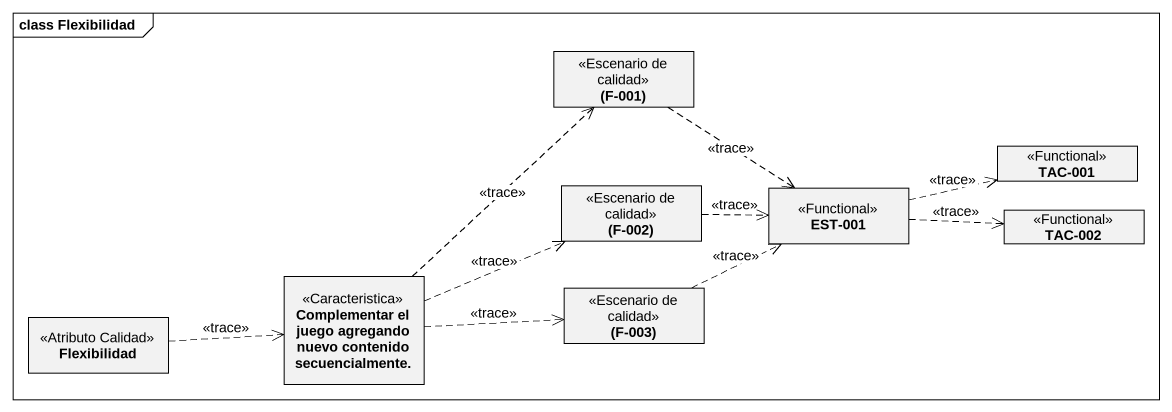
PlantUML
@startuml
mainframe class Flexibilidad
hide circle
hide empty members
class "(F-001)" as F_001 <<Escenario de calidad>>
class "TAC-001" as TAC_001 <<Functional>>
class "(F-002)" as F_002 <<Escenario de calidad>>
class "EST-001" as EST_001 <<Functional>>
class "TAC-002" as TAC_002 <<Functional>>
class "Complementar el juego agregando nuevo contenido secuencialmente." as Complementar_el_juego <<Caracteristica>>
class "(F-003)" as F_003 <<Escenario de calidad>>
class Flexibilidad <<Atributo Calidad>>
F_001 ..> EST_001 : <<trace>>
F_002 .right.> EST_001 : <<trace>>
EST_001 .right.> TAC_001 : <<trace>>
EST_001 .right.> TAC_002 : <<trace>>
Complementar_el_juego .up.> F_001 : <<trace>>
Complementar_el_juego .right.> F_002 : <<trace>>
Complementar_el_juego .right.> F_003 : <<trace>>
F_003 .right.> EST_001 : <<trace>>
Flexibilidad .right.> Complementar_el_juego : <<trace>>
@enduml
